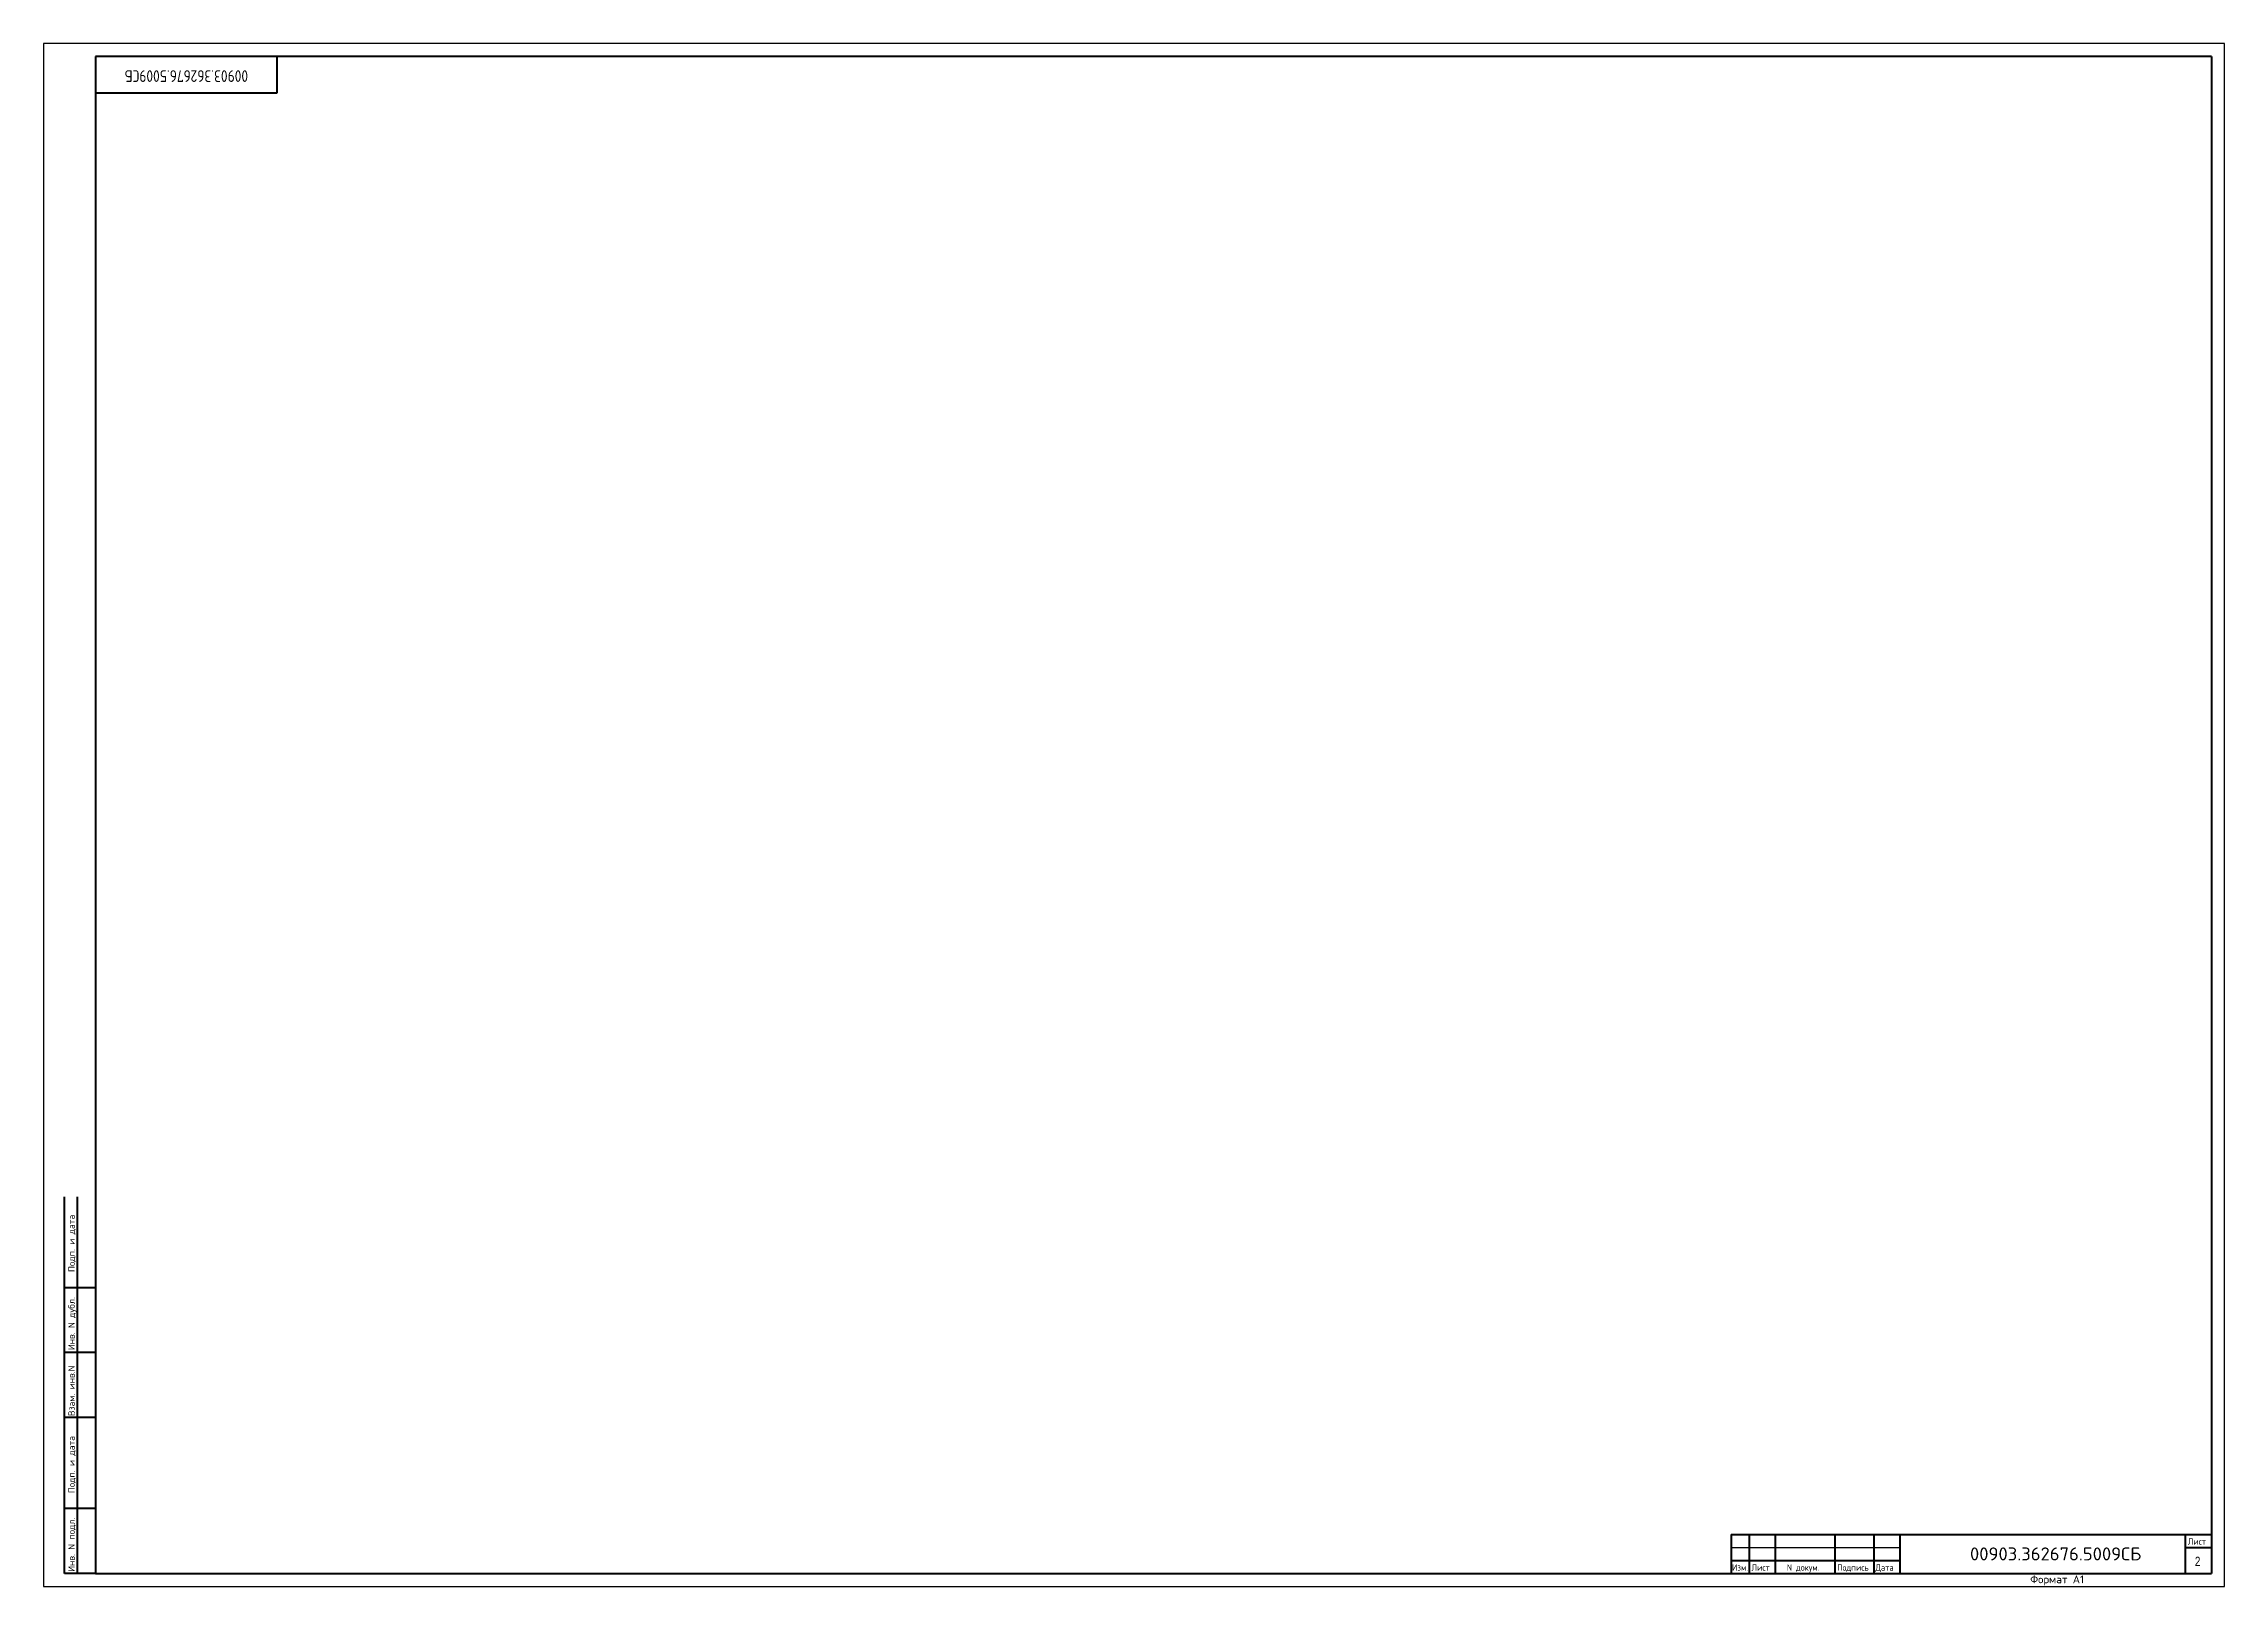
# Model space of a CAD drawing. Header units: millimetres. Extents: x -35117 to 70520, y -28859 to 27816.
# Drawn here: x 16039 to 32839, y -2363 to 9517 of the extents above; entities that cross this region are included whole.
import ezdxf
from ezdxf.enums import TextEntityAlignment as Align

# ---------------------------------------------------------------- set-up
doc = ezdxf.new("R2010")
doc.units = ezdxf.units.MM
doc.layers.add('FORM', color=7, linetype='Continuous')
doc.layers.add('елый', color=255, linetype='Continuous')
doc.layers.add('FORM1', color=4, linetype='Continuous', lineweight=50)
doc.layers.add('TEXT', color=3, linetype='Continuous', lineweight=25)
doc.styles.add('MONOTXT', font='monotxt', dxfattribs={"width": 0.8})
doc.styles.add('SIMPLEX_SHX0', font='simplex.shx', dxfattribs={"width": 0.85})
doc.styles.add('Standard1', font='simplex.shx', dxfattribs={"height": 2.5})

msp = doc.modelspace()

# ---------------------------------------------------------------- linework, layer by layer
at = {"layer": 'FORM', "color": 1}
msp.add_line((29038.734, -2063.233), (30338.734, -2063.233), dxfattribs=at)
at = {"layer": 'FORM', "color": 7}
msp.add_lwpolyline([(16038.734, -2363.233), (32838.734, -2363.233), (32838.734, 9516.767), (16038.734, 9516.767)], close=True, dxfattribs=at)
at = {"layer": 'FORM1'}
for p, q in [((16438.734, 9416.767), (16438.734, -2263.233)), ((32738.734, 9416.767), (16438.734, 9416.767)), ((17838.734, 9136.767), (17838.734, 9416.767)), ((32738.734, 9416.767), (32738.734, -2263.233)), ((16438.734, 9136.767), (17838.734, 9136.767)), ((16198.734, -2263.233), (16198.734, 636.767)), ((16298.734, -2263.233), (16298.734, 636.767)), ((16438.734, -63.233), (16198.734, -63.233)), ((16438.734, -563.233), (16198.734, -563.233)), ((16438.734, -1063.233), (16198.734, -1063.233)), ((16438.734, -1763.233), (16198.734, -1763.233)), ((29038.734, -1963.233), (32738.734, -1963.233)), ((29038.734, -1963.233), (29038.734, -2263.233)), ((29178.734, -1963.233), (29178.734, -2263.233)), ((29378.734, -1963.233), (29378.734, -2263.233)), ((29838.734, -1963.233), (29838.734, -2263.233)), ((30138.734, -1963.233), (30138.734, -2263.233)), ((30338.734, -1963.233), (30338.734, -2263.233)), ((32538.734, -2263.233), (32538.734, -1963.233)), ((29038.734, -2163.233), (30338.734, -2163.233)), ((32538.734, -2063.233), (32738.734, -2063.233)), ((16438.734, -2263.233), (16198.734, -2263.233)), ((16438.734, -2263.233), (32738.734, -2263.233))]:
    msp.add_line(p, q, dxfattribs=at)

# ---------------------------------------------------------------- texts
at = {"layer": 'FORM', "color": 7, "style": 'Standard1'}
for s, p in [('Подп. и дата', (16278.734, 57.535)), ('Инв. N дубл.', (16278.734, -544.632)), ('Взам. инв.N', (16278.734, -1052.105)), ('Подп. и дата', (16278.734, -1646.032)), ('Инв. N подл.', (16278.734, -2251.766))]:
    msp.add_text(s, height=50, rotation=90, dxfattribs=at).set_placement(p)
at = {"layer": 'FORM', "style": 'Standard1'}
msp.add_text('Формат А1', height=60, dxfattribs=at).set_placement((31342.734, -2339.233))
at = {"layer": 'FORM', "color": 3, "style": 'Standard1', "width": 0.8}
msp.add_attdef('00903.362676.5009СБ', text='ХХХХХХ.ХХХХХХ.ХХХ-ХХ', height=90, rotation=180, dxfattribs=at).set_placement((17138.734, 9311.767), align=Align.CENTER)
at = {"layer": 'FORM', "color": 3, "lineweight": 25, "style": 'Standard1'}
msp.add_attdef('00903.362676.5009СБ', text='ХХХХХХ.ХХХХХХ.ХХХ-ХХ', height=100, dxfattribs=at).set_placement((31538.734, -2163.233), align=Align.CENTER)
at = {"layer": 'TEXT', "color": 7, "style": 'MONOTXT', "width": 0.75}
msp.add_text('2', height=70, dxfattribs=at).set_placement((32609.975, -2205.374))
at = {"layer": 'елый', "color": 0, "linetype": 'Continuous', "style": 'SIMPLEX_SHX0', "width": 0.85}
msp.add_text('Лист', height=49.5289, dxfattribs=at).set_placement((32556.479, -2042.893))
at = {"layer": 'елый', "color": 3, "linetype": 'Continuous', "style": 'SIMPLEX_SHX0', "width": 0.85}
for s, p in [('Изм.', (29045.772, -2242.893)), ('Лист', (29195.613, -2242.893)), ('N докум.', (29468.089, -2242.893)), ('Подпись', (29855.613, -2242.893)), ('Дата', (30150.421, -2242.893))]:
    msp.add_text(s, height=49.5289, dxfattribs=at).set_placement(p)

doc.saveas('drawing.dxf')
